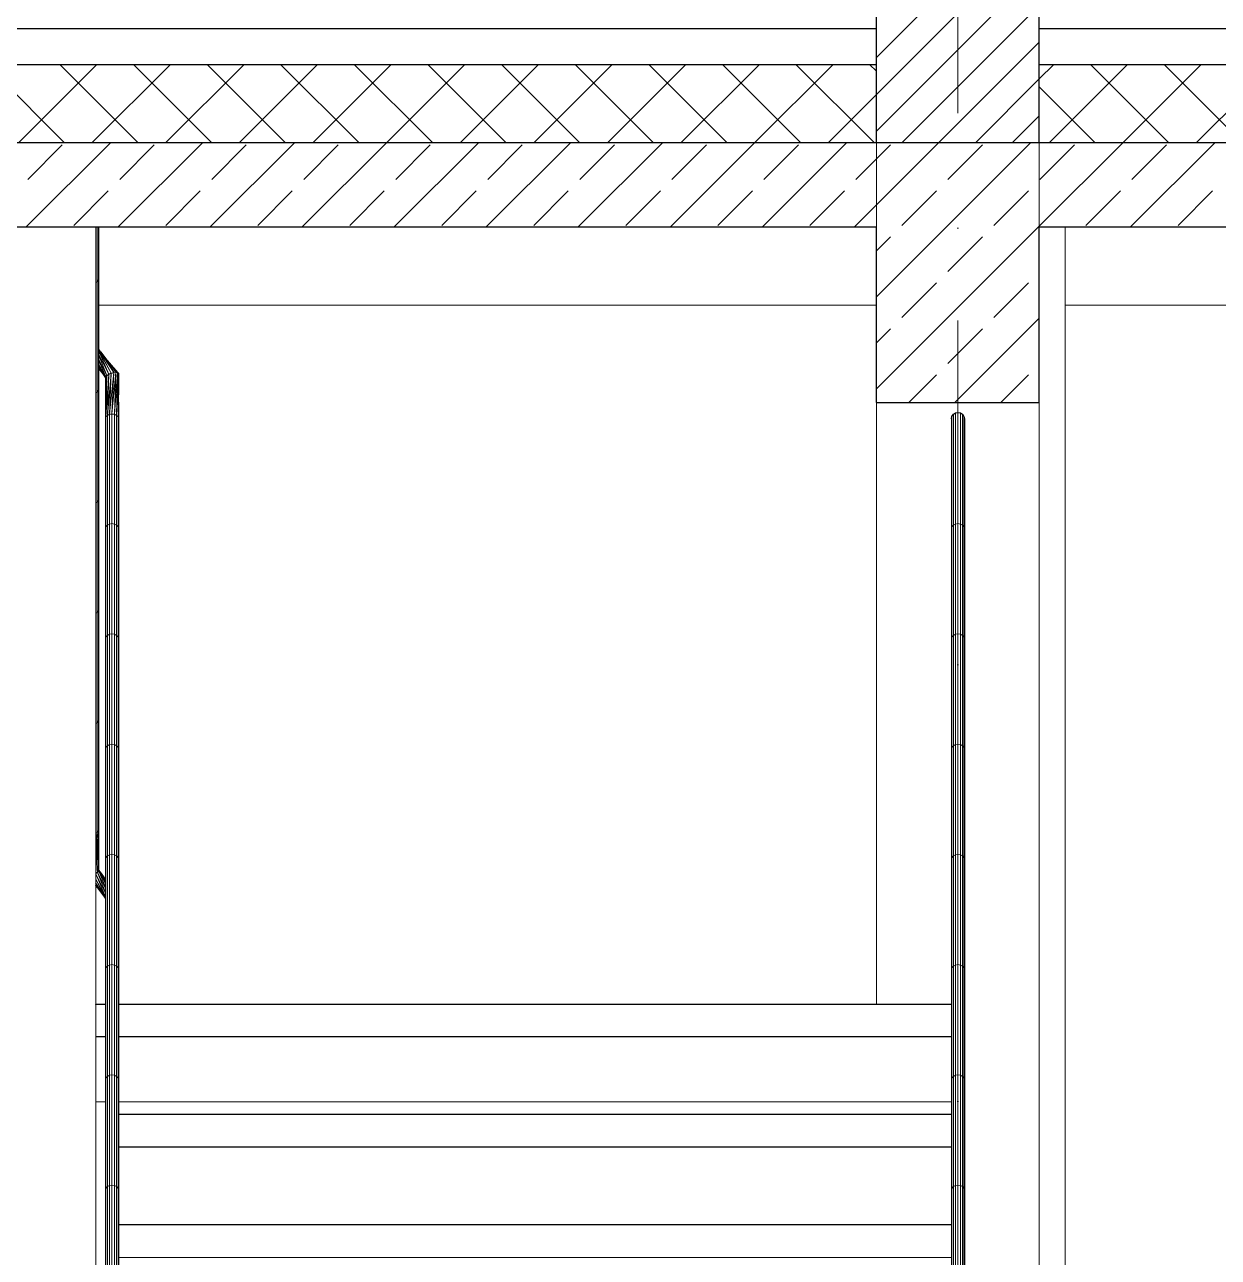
# Model space of a CAD drawing. Header units: millimetres. Extents: x 4647 to 73915, y -13612 to -8141.
# Drawn here: x 22763.2 to 22946.7, y -10960 to -10770.5 of the extents above; entities that cross this region are included whole.
import ezdxf
from ezdxf.enums import TextEntityAlignment as Align

# ---------------------------------------------------------------- set-up
doc = ezdxf.new("R2010")
doc.units = ezdxf.units.MM
doc.linetypes.add('Kropki i Kreski', pattern=[67.027776, 35.277777, -17.638888, 0, -14.111111])
doc.layers.add('a_wymiary', color=250, linetype='Continuous', lineweight=9)
doc.layers.add('Konstrukcja - Siatka mod_Nr_Pióra__1', color=7, linetype='Continuous', lineweight=5)
for name, color, linetype in [('Columns', 7, 'Continuous'), ('Konstrukcja - Siatka mod', 7, 'Continuous'), ('Konstrukcja - wieńce', 7, 'Continuous'), ('Konstrukcja - Ściany', 7, 'Continuous'), ('Konstrukcja - Ściany zew', 7, 'Continuous'), ('Structural - Bearing', 7, 'Continuous'), ('Structural - Combined', 7, 'Continuous'), ('WIDOK', 7, 'Continuous')]:
    doc.layers.add(name, color=color, linetype=linetype)
doc.layers.add('Konstrukcja - Siatka mod_Nr_Pióra__4', color=7, linetype='Continuous', lineweight=5, true_color=0x029e21)
doc.styles.add('GENERATED_STYLE_1', font='arialbd.ttf')

# ---------------------------------------------------------------- blocks, each defined once
blk = doc.blocks.new('Standardowy znacznik siatki_5')
at = {"layer": 'Konstrukcja - Siatka mod_Nr_Pióra__4', "linetype": 'Kropki i Kreski'}
blk.add_line((1, 0), (1660.6, 0), dxfattribs=at)
at = {"layer": 'Konstrukcja - Siatka mod_Nr_Pióra__1', "style": 'GENERATED_STYLE_1'}
blk.add_attdef('AC_MarkerText_1', text='', height=18, rotation=90, dxfattribs=at).set_placement((-6.71, -6.83), align=Align.BOTTOM_LEFT)

msp = doc.modelspace()

# ---------------------------------------------------------------- linework, layer by layer
at = {"layer": 'a_wymiary'}
for p, q in [((22919.14, -10788.57), (22894.14, -10788.57)), ((22894.14, -10788.57), (22894.14, -10828.57)), ((22919.14, -10828.57), (22919.14, -10788.57)), ((22774.14, -10801.57), (22642.14, -10801.57)), ((22774.14, -10801.57), (22774.14, -10810.11)), ((22774.35, -10801.57), (22774.14, -10801.57)), ((22774.14, -11073.57), (22774.14, -10801.57)), ((22774.35, -10810), (22774.35, -10801.57)), ((22774.57, -10801.57), (22774.35, -10801.57)), ((22774.35, -10801.57), (22774.35, -10810)), ((22774.57, -10809.72), (22774.57, -10801.57)), ((22774.64, -10801.57), (22774.57, -10801.57)), ((22774.57, -10801.57), (22774.57, -10809.72)), ((22774.64, -10809.4), (22774.64, -10801.57)), ((22774.64, -10801.57), (22774.64, -10809.4)), ((22894.14, -10801.57), (22774.64, -10801.57)), ((22894.14, -10813.57), (22894.14, -10801.57)), ((22923.14, -10801.57), (22919.14, -10801.57)), ((22919.14, -10801.57), (22919.14, -11073.57)), ((22999.14, -10801.57), (22923.14, -10801.57)), ((22923.14, -10801.57), (22923.14, -10813.57)), ((22923.14, -11073.57), (22923.14, -10801.57)), ((22774.14, -10810.11), (22774.35, -10810)), ((22774.35, -10810), (22774.14, -10810.11)), ((22774.14, -10810.11), (22774.14, -10827.06)), ((22774.35, -10810), (22774.57, -10809.72)), ((22774.57, -10809.72), (22774.35, -10810)), ((22774.35, -10826.94), (22774.35, -10810)), ((22774.35, -10810), (22774.35, -10826.94)), ((22774.57, -10809.72), (22774.64, -10809.4)), ((22774.64, -10809.4), (22774.57, -10809.72)), ((22774.57, -10826.67), (22774.57, -10809.72)), ((22774.57, -10809.72), (22774.57, -10826.67)), ((22774.64, -10826.35), (22774.64, -10809.4)), ((22774.64, -10809.4), (22774.64, -10813.57)), ((22774.64, -10813.57), (22894.14, -10813.57)), ((22894.14, -10813.57), (22774.64, -10813.57)), ((22774.64, -10813.57), (22774.64, -10820.44)), ((22894.14, -10921.07), (22894.14, -10813.57)), ((22923.14, -10813.57), (22999.14, -10813.57)), ((22999.14, -10813.57), (22923.14, -10813.57)), ((22923.14, -10813.57), (22923.14, -11073.57)), ((22776.91, -10823.95), (22774.64, -10820.44)), ((22774.64, -10820.44), (22774.64, -10820.44)), ((22774.64, -10820.44), (22776.52, -10824.06)), ((22774.64, -10820.44), (22774.64, -10820.65)), ((22776.52, -10824.06), (22774.64, -10820.44)), ((22774.64, -10820.44), (22774.86, -10820.77)), ((22776.52, -10824.06), (22774.64, -10820.65)), ((22774.64, -10820.65), (22774.64, -10820.67)), ((22774.64, -10820.65), (22776.52, -10824.06)), ((22774.64, -10820.67), (22776.15, -10824.22)), ((22774.64, -10820.67), (22774.64, -10821.2)), ((22776.15, -10824.22), (22774.64, -10820.67)), ((22776.15, -10824.22), (22774.64, -10821.2)), ((22774.64, -10821.2), (22774.64, -10821.31)), ((22774.64, -10821.2), (22776.15, -10824.22)), ((22774.64, -10821.31), (22775.85, -10824.41)), ((22774.64, -10821.31), (22774.64, -10821.98)), ((22775.85, -10824.41), (22774.64, -10821.31)), ((22774.86, -10820.77), (22776.91, -10823.95)), ((22777.26, -10823.91), (22774.86, -10820.77)), ((22774.86, -10820.77), (22775.88, -10822.11)), ((22775.85, -10824.41), (22774.64, -10821.98)), ((22774.64, -10821.98), (22774.64, -10822.16)), ((22774.64, -10821.98), (22775.85, -10824.41)), ((22774.64, -10822.16), (22775.68, -10824.61)), ((22774.64, -10822.16), (22774.64, -10822.72)), ((22775.68, -10824.61), (22774.64, -10822.16)), ((22775.68, -10824.61), (22774.64, -10822.72)), ((22774.64, -10822.72), (22774.64, -10822.82)), ((22774.64, -10822.72), (22775.68, -10824.61)), ((22774.64, -10822.82), (22775.65, -10824.77)), ((22774.64, -10822.82), (22774.64, -10823.2)), ((22775.65, -10824.77), (22774.64, -10822.82)), ((22774.64, -10823.2), (22774.64, -10823.39)), ((22775.43, -10824.42), (22774.64, -10823.2)), ((22774.64, -10823.2), (22775.65, -10824.77)), ((22774.64, -10823.39), (22775.43, -10824.42)), ((22775.43, -10824.42), (22774.64, -10823.39)), ((22774.64, -10823.39), (22774.64, -10894.12)), ((22777.51, -10823.95), (22775.88, -10822.11)), ((22775.88, -10822.11), (22777.26, -10823.91)), ((22775.88, -10822.11), (22777.39, -10823.8)), ((22775.65, -10824.77), (22775.43, -10824.42)), ((22775.85, -10824.41), (22775.64, -10831.07)), ((22775.64, -10831.07), (22775.85, -10824.41)), ((22775.68, -10824.61), (22775.64, -10831.07)), ((22775.68, -10824.61), (22775.65, -10824.77)), ((22775.65, -10824.77), (22775.68, -10824.61)), ((22775.65, -10824.77), (22775.67, -10826.4)), ((22775.67, -10826.4), (22775.65, -10824.77)), ((22775.67, -10826.4), (22775.68, -10824.61)), ((22775.85, -10824.41), (22775.68, -10824.61)), ((22775.68, -10824.61), (22775.85, -10824.41)), ((22776.15, -10824.22), (22775.72, -10830.78)), ((22775.72, -10830.78), (22776.15, -10824.22)), ((22775.72, -10830.78), (22775.85, -10824.41)), ((22775.85, -10824.41), (22775.72, -10830.78)), ((22776.15, -10824.22), (22775.85, -10824.41)), ((22775.85, -10824.41), (22776.15, -10824.22)), ((22776.52, -10824.06), (22775.94, -10830.53)), ((22775.94, -10830.53), (22776.52, -10824.06)), ((22775.94, -10830.53), (22776.15, -10824.22)), ((22776.15, -10824.22), (22775.94, -10830.53)), ((22776.52, -10824.06), (22776.15, -10824.22)), ((22776.15, -10824.22), (22776.52, -10824.06)), ((22776.91, -10823.95), (22776.26, -10830.37)), ((22776.26, -10830.37), (22776.91, -10823.95)), ((22776.26, -10830.37), (22776.52, -10824.06)), ((22776.52, -10824.06), (22776.26, -10830.37)), ((22776.91, -10823.95), (22776.52, -10824.06)), ((22776.52, -10824.06), (22776.91, -10823.95)), ((22777.26, -10823.91), (22776.64, -10830.31)), ((22776.64, -10830.31), (22777.26, -10823.91)), ((22776.64, -10830.31), (22776.91, -10823.95)), ((22776.91, -10823.95), (22776.64, -10830.31)), ((22777.26, -10823.91), (22776.91, -10823.95)), ((22776.91, -10823.95), (22777.26, -10823.91)), ((22777.03, -10830.37), (22777.26, -10823.91)), ((22777.26, -10823.91), (22777.03, -10830.37)), ((22777.51, -10823.95), (22777.03, -10830.37)), ((22777.03, -10830.37), (22777.51, -10823.95)), ((22777.51, -10823.95), (22777.26, -10823.91)), ((22777.26, -10823.91), (22777.51, -10823.95)), ((22777.35, -10830.53), (22777.51, -10823.95)), ((22777.51, -10823.95), (22777.35, -10830.53)), ((22777.64, -10824.06), (22777.35, -10830.53)), ((22777.35, -10830.53), (22777.64, -10824.06)), ((22777.39, -10823.8), (22777.51, -10823.95)), ((22777.64, -10824.06), (22777.39, -10823.8)), ((22777.39, -10823.8), (22777.64, -10824.06)), ((22777.64, -10824.06), (22777.51, -10823.95)), ((22777.51, -10823.95), (22777.64, -10824.06)), ((22777.57, -10830.78), (22777.64, -10824.06)), ((22777.64, -10824.06), (22777.62, -10825.85)), ((22774.14, -10827.06), (22774.35, -10826.94)), ((22774.35, -10826.94), (22774.14, -10827.06)), ((22774.14, -10827.06), (22774.14, -10844)), ((22774.35, -10826.94), (22774.57, -10826.67)), ((22774.57, -10826.67), (22774.35, -10826.94)), ((22774.35, -10843.88), (22774.35, -10826.94)), ((22774.35, -10826.94), (22774.35, -10843.88)), ((22774.57, -10826.67), (22774.64, -10826.35)), ((22774.64, -10826.35), (22774.57, -10826.67)), ((22774.57, -10843.61), (22774.57, -10826.67)), ((22774.57, -10826.67), (22774.57, -10843.61)), ((22774.64, -10843.29), (22774.64, -10826.35)), ((22775.64, -10831.07), (22775.67, -10826.4)), ((22777.62, -10825.85), (22777.57, -10830.78)), ((22777.64, -10831.07), (22777.62, -10825.85)), ((22777.62, -10825.85), (22777.64, -10831.07)), ((22894.14, -10828.57), (22919.14, -10828.57)), ((22919.14, -10828.57), (22894.14, -10828.57)), ((22894.14, -10828.57), (22894.14, -10921.07)), ((22919.14, -11073.57), (22919.14, -10828.57)), ((22775.72, -10830.78), (22775.64, -10831.07)), ((22775.64, -10831.07), (22775.72, -10830.78)), ((22775.64, -10831.07), (22775.64, -10848.01)), ((22775.64, -10901.8), (22775.64, -10831.07)), ((22775.94, -10830.53), (22775.72, -10830.78)), ((22775.72, -10830.78), (22775.94, -10830.53)), ((22775.72, -10830.78), (22775.72, -10847.69)), ((22775.72, -10847.69), (22775.72, -10830.78)), ((22776.26, -10830.37), (22775.94, -10830.53)), ((22775.94, -10830.53), (22776.26, -10830.37)), ((22775.94, -10830.53), (22775.94, -10847.42)), ((22775.94, -10847.42), (22775.94, -10830.53)), ((22776.64, -10830.31), (22776.26, -10830.37)), ((22776.26, -10830.37), (22776.64, -10830.31)), ((22776.26, -10830.37), (22776.26, -10847.24)), ((22776.26, -10847.24), (22776.26, -10830.37)), ((22776.64, -10830.31), (22776.64, -10847.17)), ((22777.03, -10830.37), (22776.64, -10830.31)), ((22776.64, -10847.17), (22776.64, -10830.31)), ((22776.64, -10830.31), (22777.03, -10830.37)), ((22777.03, -10830.37), (22777.03, -10847.24)), ((22777.35, -10830.53), (22777.03, -10830.37)), ((22777.03, -10847.24), (22777.03, -10830.37)), ((22777.03, -10830.37), (22777.35, -10830.53)), ((22777.35, -10830.53), (22777.35, -10847.42)), ((22777.57, -10830.78), (22777.35, -10830.53)), ((22777.35, -10847.42), (22777.35, -10830.53)), ((22777.35, -10830.53), (22777.57, -10830.78)), ((22777.57, -10830.78), (22777.57, -10847.69)), ((22777.64, -10831.07), (22777.57, -10830.78)), ((22777.57, -10847.69), (22777.57, -10830.78)), ((22777.57, -10830.78), (22777.64, -10831.07)), ((22777.64, -10848.01), (22777.64, -10831.07)), ((22777.64, -10831.07), (22777.64, -10921.07)), ((22905.72, -10830.69), (22905.64, -10831.07)), ((22905.64, -10831.07), (22905.72, -10830.69)), ((22905.64, -10831.07), (22905.64, -10848.01)), ((22905.64, -10921.07), (22905.64, -10831.07)), ((22905.94, -10830.36), (22905.72, -10830.69)), ((22905.72, -10830.69), (22905.94, -10830.36)), ((22905.72, -10830.69), (22905.72, -10847.69)), ((22905.72, -10847.69), (22905.72, -10830.69)), ((22906.26, -10830.14), (22905.94, -10830.36)), ((22905.94, -10830.36), (22906.26, -10830.14)), ((22905.94, -10830.36), (22905.94, -10847.42)), ((22905.94, -10847.42), (22905.94, -10830.36)), ((22906.64, -10830.07), (22906.26, -10830.14)), ((22906.26, -10830.14), (22906.64, -10830.07)), ((22906.26, -10830.14), (22906.26, -10847.24)), ((22906.26, -10847.24), (22906.26, -10830.14)), ((22906.64, -10830.07), (22906.64, -10847.17)), ((22907.03, -10830.14), (22906.64, -10830.07)), ((22906.64, -10847.17), (22906.64, -10830.07)), ((22906.64, -10830.07), (22907.03, -10830.14)), ((22907.03, -10830.14), (22907.03, -10847.24)), ((22907.35, -10830.36), (22907.03, -10830.14)), ((22907.03, -10847.24), (22907.03, -10830.14)), ((22907.03, -10830.14), (22907.35, -10830.36)), ((22907.35, -10830.36), (22907.35, -10847.42)), ((22907.57, -10830.69), (22907.35, -10830.36)), ((22907.35, -10847.42), (22907.35, -10830.36)), ((22907.35, -10830.36), (22907.57, -10830.69)), ((22907.57, -10830.69), (22907.57, -10847.69)), ((22907.64, -10831.07), (22907.57, -10830.69)), ((22907.57, -10847.69), (22907.57, -10830.69)), ((22907.57, -10830.69), (22907.64, -10831.07)), ((22907.64, -10848.01), (22907.64, -10831.07)), ((22907.64, -10831.07), (22907.64, -11046.62)), ((22774.14, -10844), (22774.35, -10843.88)), ((22774.35, -10843.88), (22774.14, -10844)), ((22774.14, -10844), (22774.14, -10860.94)), ((22774.35, -10843.88), (22774.57, -10843.61)), ((22774.57, -10843.61), (22774.35, -10843.88)), ((22774.35, -10860.83), (22774.35, -10843.88)), ((22774.35, -10843.88), (22774.35, -10860.83)), ((22774.57, -10843.61), (22774.64, -10843.29)), ((22774.64, -10843.29), (22774.57, -10843.61)), ((22774.57, -10860.56), (22774.57, -10843.61)), ((22774.57, -10843.61), (22774.57, -10860.56)), ((22774.64, -10860.24), (22774.64, -10843.29)), ((22775.72, -10847.69), (22775.64, -10848.01)), ((22775.64, -10848.01), (22775.72, -10847.69)), ((22775.64, -10848.01), (22775.64, -10864.96)), ((22775.94, -10847.42), (22775.72, -10847.69)), ((22775.72, -10847.69), (22775.94, -10847.42)), ((22775.72, -10847.69), (22775.72, -10864.64)), ((22775.72, -10864.64), (22775.72, -10847.69)), ((22776.26, -10847.24), (22775.94, -10847.42)), ((22775.94, -10847.42), (22776.26, -10847.24)), ((22775.94, -10847.42), (22775.94, -10864.36)), ((22775.94, -10864.36), (22775.94, -10847.42)), ((22776.64, -10847.17), (22776.26, -10847.24)), ((22776.26, -10847.24), (22776.64, -10847.17)), ((22776.26, -10847.24), (22776.26, -10864.18)), ((22776.26, -10864.18), (22776.26, -10847.24)), ((22776.64, -10847.17), (22776.64, -10864.12)), ((22777.03, -10847.24), (22776.64, -10847.17)), ((22776.64, -10864.12), (22776.64, -10847.17)), ((22776.64, -10847.17), (22777.03, -10847.24)), ((22777.03, -10847.24), (22777.03, -10864.18)), ((22777.35, -10847.42), (22777.03, -10847.24)), ((22777.03, -10864.18), (22777.03, -10847.24)), ((22777.03, -10847.24), (22777.35, -10847.42)), ((22777.35, -10847.42), (22777.35, -10864.36)), ((22777.57, -10847.69), (22777.35, -10847.42)), ((22777.35, -10864.36), (22777.35, -10847.42)), ((22777.35, -10847.42), (22777.57, -10847.69)), ((22777.57, -10847.69), (22777.57, -10864.64)), ((22777.64, -10848.01), (22777.57, -10847.69)), ((22777.57, -10864.64), (22777.57, -10847.69)), ((22777.57, -10847.69), (22777.64, -10848.01)), ((22777.64, -10864.96), (22777.64, -10848.01)), ((22905.72, -10847.69), (22905.64, -10848.01)), ((22905.64, -10848.01), (22905.72, -10847.69)), ((22905.64, -10848.01), (22905.64, -10864.96)), ((22905.94, -10847.42), (22905.72, -10847.69)), ((22905.72, -10847.69), (22905.94, -10847.42)), ((22905.72, -10847.69), (22905.72, -10864.64)), ((22905.72, -10864.64), (22905.72, -10847.69)), ((22906.26, -10847.24), (22905.94, -10847.42)), ((22905.94, -10847.42), (22906.26, -10847.24)), ((22905.94, -10847.42), (22905.94, -10864.36)), ((22905.94, -10864.36), (22905.94, -10847.42)), ((22906.64, -10847.17), (22906.26, -10847.24)), ((22906.26, -10847.24), (22906.64, -10847.17)), ((22906.26, -10847.24), (22906.26, -10864.18)), ((22906.26, -10864.18), (22906.26, -10847.24)), ((22906.64, -10847.17), (22906.64, -10864.12)), ((22907.03, -10847.24), (22906.64, -10847.17)), ((22906.64, -10864.12), (22906.64, -10847.17)), ((22906.64, -10847.17), (22907.03, -10847.24)), ((22907.03, -10847.24), (22907.03, -10864.18)), ((22907.35, -10847.42), (22907.03, -10847.24)), ((22907.03, -10864.18), (22907.03, -10847.24)), ((22907.03, -10847.24), (22907.35, -10847.42)), ((22907.35, -10847.42), (22907.35, -10864.36)), ((22907.57, -10847.69), (22907.35, -10847.42)), ((22907.35, -10864.36), (22907.35, -10847.42)), ((22907.35, -10847.42), (22907.57, -10847.69)), ((22907.57, -10847.69), (22907.57, -10864.64)), ((22907.64, -10848.01), (22907.57, -10847.69)), ((22907.57, -10864.64), (22907.57, -10847.69)), ((22907.57, -10847.69), (22907.64, -10848.01)), ((22907.64, -10864.96), (22907.64, -10848.01)), ((22774.14, -10860.94), (22774.35, -10860.83)), ((22774.35, -10860.83), (22774.14, -10860.94)), ((22774.14, -10860.94), (22774.14, -10877.89)), ((22774.35, -10860.83), (22774.57, -10860.56)), ((22774.57, -10860.56), (22774.35, -10860.83)), ((22774.35, -10877.77), (22774.35, -10860.83)), ((22774.35, -10860.83), (22774.35, -10877.77)), ((22774.57, -10860.56), (22774.64, -10860.24)), ((22774.64, -10860.24), (22774.57, -10860.56)), ((22774.57, -10877.5), (22774.57, -10860.56)), ((22774.57, -10860.56), (22774.57, -10877.5)), ((22774.64, -10877.18), (22774.64, -10860.24)), ((22775.72, -10864.64), (22775.64, -10864.96)), ((22775.64, -10864.96), (22775.72, -10864.64)), ((22775.64, -10864.96), (22775.64, -10881.9)), ((22775.94, -10864.36), (22775.72, -10864.64)), ((22775.72, -10864.64), (22775.94, -10864.36)), ((22775.72, -10864.64), (22775.72, -10881.58)), ((22775.72, -10881.58), (22775.72, -10864.64)), ((22776.26, -10864.18), (22775.94, -10864.36)), ((22775.94, -10864.36), (22776.26, -10864.18)), ((22775.94, -10864.36), (22775.94, -10881.31)), ((22775.94, -10881.31), (22775.94, -10864.36)), ((22776.64, -10864.12), (22776.26, -10864.18)), ((22776.26, -10864.18), (22776.64, -10864.12)), ((22776.26, -10864.18), (22776.26, -10881.13)), ((22776.26, -10881.13), (22776.26, -10864.18)), ((22776.64, -10864.12), (22776.64, -10881.06)), ((22777.03, -10864.18), (22776.64, -10864.12)), ((22776.64, -10881.06), (22776.64, -10864.12)), ((22776.64, -10864.12), (22777.03, -10864.18)), ((22777.03, -10864.18), (22777.03, -10881.13)), ((22777.35, -10864.36), (22777.03, -10864.18)), ((22777.03, -10881.13), (22777.03, -10864.18)), ((22777.03, -10864.18), (22777.35, -10864.36)), ((22777.35, -10864.36), (22777.35, -10881.31)), ((22777.57, -10864.64), (22777.35, -10864.36)), ((22777.35, -10881.31), (22777.35, -10864.36)), ((22777.35, -10864.36), (22777.57, -10864.64)), ((22777.57, -10864.64), (22777.57, -10881.58)), ((22777.64, -10864.96), (22777.57, -10864.64)), ((22777.57, -10881.58), (22777.57, -10864.64)), ((22777.57, -10864.64), (22777.64, -10864.96)), ((22777.64, -10881.9), (22777.64, -10864.96)), ((22905.72, -10864.64), (22905.64, -10864.96)), ((22905.64, -10864.96), (22905.72, -10864.64)), ((22905.64, -10864.96), (22905.64, -10881.9)), ((22905.94, -10864.36), (22905.72, -10864.64)), ((22905.72, -10864.64), (22905.94, -10864.36)), ((22905.72, -10864.64), (22905.72, -10881.58)), ((22905.72, -10881.58), (22905.72, -10864.64)), ((22906.26, -10864.18), (22905.94, -10864.36)), ((22905.94, -10864.36), (22906.26, -10864.18)), ((22905.94, -10864.36), (22905.94, -10881.31)), ((22905.94, -10881.31), (22905.94, -10864.36)), ((22906.64, -10864.12), (22906.26, -10864.18)), ((22906.26, -10864.18), (22906.64, -10864.12)), ((22906.26, -10864.18), (22906.26, -10881.13)), ((22906.26, -10881.13), (22906.26, -10864.18)), ((22906.64, -10864.12), (22906.64, -10881.06)), ((22907.03, -10864.18), (22906.64, -10864.12)), ((22906.64, -10881.06), (22906.64, -10864.12)), ((22906.64, -10864.12), (22907.03, -10864.18)), ((22907.03, -10864.18), (22907.03, -10881.13)), ((22907.35, -10864.36), (22907.03, -10864.18)), ((22907.03, -10881.13), (22907.03, -10864.18)), ((22907.03, -10864.18), (22907.35, -10864.36)), ((22907.35, -10864.36), (22907.35, -10881.31)), ((22907.57, -10864.64), (22907.35, -10864.36)), ((22907.35, -10881.31), (22907.35, -10864.36)), ((22907.35, -10864.36), (22907.57, -10864.64)), ((22907.57, -10864.64), (22907.57, -10881.58)), ((22907.64, -10864.96), (22907.57, -10864.64)), ((22907.57, -10881.58), (22907.57, -10864.64)), ((22907.57, -10864.64), (22907.64, -10864.96)), ((22907.64, -10881.9), (22907.64, -10864.96)), ((22774.14, -10877.89), (22774.35, -10877.77)), ((22774.35, -10877.77), (22774.14, -10877.89)), ((22774.14, -10877.89), (22774.14, -10894.76)), ((22774.35, -10877.77), (22774.57, -10877.5)), ((22774.57, -10877.5), (22774.35, -10877.77)), ((22774.35, -10894.66), (22774.35, -10877.77)), ((22774.35, -10877.77), (22774.35, -10894.66)), ((22774.57, -10877.5), (22774.64, -10877.18)), ((22774.64, -10877.18), (22774.57, -10877.5)), ((22774.57, -10894.41), (22774.57, -10877.5)), ((22774.57, -10877.5), (22774.57, -10894.41)), ((22774.64, -10894.12), (22774.64, -10877.18)), ((22775.72, -10881.58), (22775.64, -10881.9)), ((22775.64, -10881.9), (22775.72, -10881.58)), ((22775.64, -10881.9), (22775.64, -10898.85)), ((22775.94, -10881.31), (22775.72, -10881.58)), ((22775.72, -10881.58), (22775.94, -10881.31)), ((22775.72, -10881.58), (22775.72, -10898.53)), ((22775.72, -10898.53), (22775.72, -10881.58)), ((22776.26, -10881.13), (22775.94, -10881.31)), ((22775.94, -10881.31), (22776.26, -10881.13)), ((22775.94, -10881.31), (22775.94, -10898.25)), ((22775.94, -10898.25), (22775.94, -10881.31)), ((22776.64, -10881.06), (22776.26, -10881.13)), ((22776.26, -10881.13), (22776.64, -10881.06)), ((22776.26, -10881.13), (22776.26, -10898.07)), ((22776.26, -10898.07), (22776.26, -10881.13)), ((22776.64, -10881.06), (22776.64, -10898.01)), ((22777.03, -10881.13), (22776.64, -10881.06)), ((22776.64, -10898.01), (22776.64, -10881.06)), ((22776.64, -10881.06), (22777.03, -10881.13)), ((22777.03, -10881.13), (22777.03, -10898.07)), ((22777.35, -10881.31), (22777.03, -10881.13)), ((22777.03, -10898.07), (22777.03, -10881.13)), ((22777.03, -10881.13), (22777.35, -10881.31)), ((22777.35, -10881.31), (22777.35, -10898.25)), ((22777.57, -10881.58), (22777.35, -10881.31)), ((22777.35, -10898.25), (22777.35, -10881.31)), ((22777.35, -10881.31), (22777.57, -10881.58)), ((22777.57, -10881.58), (22777.57, -10898.53)), ((22777.64, -10881.9), (22777.57, -10881.58)), ((22777.57, -10898.53), (22777.57, -10881.58)), ((22777.57, -10881.58), (22777.64, -10881.9)), ((22777.64, -10898.85), (22777.64, -10881.9)), ((22905.72, -10881.58), (22905.64, -10881.9)), ((22905.64, -10881.9), (22905.72, -10881.58)), ((22905.64, -10881.9), (22905.64, -10898.85)), ((22905.94, -10881.31), (22905.72, -10881.58)), ((22905.72, -10881.58), (22905.94, -10881.31)), ((22905.72, -10881.58), (22905.72, -10898.53)), ((22905.72, -10898.53), (22905.72, -10881.58)), ((22906.26, -10881.13), (22905.94, -10881.31)), ((22905.94, -10881.31), (22906.26, -10881.13)), ((22905.94, -10881.31), (22905.94, -10898.25)), ((22905.94, -10898.25), (22905.94, -10881.31)), ((22906.64, -10881.06), (22906.26, -10881.13)), ((22906.26, -10881.13), (22906.64, -10881.06)), ((22906.26, -10881.13), (22906.26, -10898.07)), ((22906.26, -10898.07), (22906.26, -10881.13)), ((22906.64, -10881.06), (22906.64, -10898.01)), ((22907.03, -10881.13), (22906.64, -10881.06)), ((22906.64, -10898.01), (22906.64, -10881.06)), ((22906.64, -10881.06), (22907.03, -10881.13)), ((22907.03, -10881.13), (22907.03, -10898.07)), ((22907.35, -10881.31), (22907.03, -10881.13)), ((22907.03, -10898.07), (22907.03, -10881.13)), ((22907.03, -10881.13), (22907.35, -10881.31)), ((22907.35, -10881.31), (22907.35, -10898.25)), ((22907.57, -10881.58), (22907.35, -10881.31)), ((22907.35, -10898.25), (22907.35, -10881.31)), ((22907.35, -10881.31), (22907.57, -10881.58)), ((22907.57, -10881.58), (22907.57, -10898.53)), ((22907.64, -10881.9), (22907.57, -10881.58)), ((22907.57, -10898.53), (22907.57, -10881.58)), ((22907.57, -10881.58), (22907.64, -10881.9)), ((22907.64, -10898.85), (22907.64, -10881.9)), ((22774.14, -10900.94), (22774.57, -10894.41)), ((22774.57, -10894.41), (22774.14, -10900.94)), ((22774.14, -10894.76), (22774.35, -10894.66)), ((22774.14, -10896.98), (22774.35, -10894.66)), ((22774.35, -10894.66), (22774.14, -10894.76)), ((22774.35, -10894.66), (22774.14, -10900.92)), ((22774.14, -10900.92), (22774.35, -10894.66)), ((22774.35, -10894.66), (22774.14, -10896.98)), ((22774.14, -10894.76), (22774.14, -10896.98)), ((22774.35, -10894.66), (22774.57, -10894.41)), ((22774.57, -10894.41), (22774.35, -10894.66)), ((22774.44, -10900.78), (22774.64, -10894.12)), ((22774.64, -10894.12), (22774.44, -10900.78)), ((22774.57, -10894.41), (22774.44, -10900.78)), ((22774.44, -10900.78), (22774.57, -10894.41)), ((22774.57, -10894.41), (22774.64, -10894.12)), ((22774.64, -10894.12), (22774.57, -10894.41)), ((22774.61, -10900.59), (22774.64, -10894.12)), ((22774.64, -10894.12), (22774.62, -10898.8)), ((22774.14, -10896.98), (22774.14, -10900.92)), ((22774.62, -10898.8), (22774.61, -10900.59)), ((22774.64, -10900.42), (22774.62, -10898.8)), ((22774.62, -10898.8), (22774.64, -10900.42)), ((22775.72, -10898.53), (22775.64, -10898.85)), ((22775.64, -10898.85), (22775.72, -10898.53)), ((22775.64, -10898.85), (22775.64, -10915.79)), ((22775.94, -10898.25), (22775.72, -10898.53)), ((22775.72, -10898.53), (22775.94, -10898.25)), ((22775.72, -10898.53), (22775.72, -10915.47)), ((22775.72, -10915.47), (22775.72, -10898.53)), ((22776.26, -10898.07), (22775.94, -10898.25)), ((22775.94, -10898.25), (22776.26, -10898.07)), ((22775.94, -10898.25), (22775.94, -10915.2)), ((22775.94, -10915.2), (22775.94, -10898.25)), ((22776.64, -10898.01), (22776.26, -10898.07)), ((22776.26, -10898.07), (22776.64, -10898.01)), ((22776.26, -10898.07), (22776.26, -10915.02)), ((22776.26, -10915.02), (22776.26, -10898.07)), ((22776.64, -10898.01), (22776.64, -10914.95)), ((22777.03, -10898.07), (22776.64, -10898.01)), ((22776.64, -10914.95), (22776.64, -10898.01)), ((22776.64, -10898.01), (22777.03, -10898.07)), ((22777.03, -10898.07), (22777.03, -10915.02)), ((22777.35, -10898.25), (22777.03, -10898.07)), ((22777.03, -10915.02), (22777.03, -10898.07)), ((22777.03, -10898.07), (22777.35, -10898.25)), ((22777.35, -10898.25), (22777.35, -10915.2)), ((22777.57, -10898.53), (22777.35, -10898.25)), ((22777.35, -10915.2), (22777.35, -10898.25)), ((22777.35, -10898.25), (22777.57, -10898.53)), ((22777.57, -10898.53), (22777.57, -10915.47)), ((22777.64, -10898.85), (22777.57, -10898.53)), ((22777.57, -10915.47), (22777.57, -10898.53)), ((22777.57, -10898.53), (22777.64, -10898.85)), ((22777.64, -10915.79), (22777.64, -10898.85)), ((22905.72, -10898.53), (22905.64, -10898.85)), ((22905.64, -10898.85), (22905.72, -10898.53)), ((22905.64, -10898.85), (22905.64, -10915.79)), ((22905.94, -10898.25), (22905.72, -10898.53)), ((22905.72, -10898.53), (22905.94, -10898.25)), ((22905.72, -10898.53), (22905.72, -10915.47)), ((22905.72, -10915.47), (22905.72, -10898.53)), ((22906.26, -10898.07), (22905.94, -10898.25)), ((22905.94, -10898.25), (22906.26, -10898.07)), ((22905.94, -10898.25), (22905.94, -10915.2)), ((22905.94, -10915.2), (22905.94, -10898.25)), ((22906.64, -10898.01), (22906.26, -10898.07)), ((22906.26, -10898.07), (22906.64, -10898.01)), ((22906.26, -10898.07), (22906.26, -10915.02)), ((22906.26, -10915.02), (22906.26, -10898.07)), ((22906.64, -10898.01), (22906.64, -10914.95)), ((22907.03, -10898.07), (22906.64, -10898.01)), ((22906.64, -10914.95), (22906.64, -10898.01)), ((22906.64, -10898.01), (22907.03, -10898.07)), ((22907.03, -10898.07), (22907.03, -10915.02)), ((22907.35, -10898.25), (22907.03, -10898.07)), ((22907.03, -10915.02), (22907.03, -10898.07)), ((22907.03, -10898.07), (22907.35, -10898.25)), ((22907.35, -10898.25), (22907.35, -10915.2)), ((22907.57, -10898.53), (22907.35, -10898.25)), ((22907.35, -10915.2), (22907.35, -10898.25)), ((22907.35, -10898.25), (22907.57, -10898.53)), ((22907.57, -10898.53), (22907.57, -10915.47)), ((22907.64, -10898.85), (22907.57, -10898.53)), ((22907.57, -10915.47), (22907.57, -10898.53)), ((22907.57, -10898.53), (22907.64, -10898.85)), ((22907.64, -10915.79), (22907.64, -10898.85)), ((22774.14, -10900.97), (22774.44, -10900.78)), ((22774.44, -10900.78), (22774.14, -10900.97)), ((22774.14, -10900.92), (22774.14, -10900.94)), ((22774.14, -10900.94), (22774.14, -10900.97)), ((22774.14, -10900.97), (22774.14, -10900.98)), ((22774.14, -10900.98), (22774.14, -10901.81)), ((22775.64, -10904.52), (22774.14, -10900.98)), ((22774.14, -10900.98), (22775.64, -10903.99)), ((22774.14, -10900.98), (22775.64, -10904.52)), ((22775.64, -10903.99), (22774.14, -10900.98)), ((22774.44, -10900.78), (22774.61, -10900.59)), ((22774.61, -10900.59), (22774.44, -10900.78)), ((22775.64, -10903.88), (22774.44, -10900.78)), ((22774.44, -10900.78), (22775.64, -10903.21)), ((22774.44, -10900.78), (22775.64, -10903.88)), ((22775.64, -10903.21), (22774.44, -10900.78)), ((22774.61, -10900.59), (22774.64, -10900.42)), ((22774.64, -10900.42), (22774.61, -10900.59)), ((22775.64, -10903.03), (22774.61, -10900.59)), ((22774.61, -10900.59), (22775.64, -10902.47)), ((22774.61, -10900.59), (22775.64, -10903.03)), ((22775.64, -10902.47), (22774.61, -10900.59)), ((22775.64, -10902.37), (22774.64, -10900.42)), ((22774.64, -10900.42), (22775.64, -10902.37)), ((22775.64, -10901.99), (22774.64, -10900.42)), ((22774.64, -10900.42), (22774.86, -10900.77)), ((22774.86, -10900.77), (22775.64, -10901.99)), ((22775.64, -10901.8), (22774.86, -10900.77)), ((22774.86, -10900.77), (22775.64, -10901.8)), ((22774.14, -10901.81), (22775.64, -10904.54)), ((22774.14, -10901.81), (22774.14, -10901.86)), ((22775.64, -10904.54), (22774.14, -10901.81)), ((22774.14, -10901.86), (22774.14, -10902.43)), ((22775.64, -10904.75), (22774.14, -10901.86)), ((22774.14, -10901.86), (22775.64, -10904.75)), ((22774.14, -10902.43), (22774.14, -10902.74)), ((22775.43, -10904.42), (22774.14, -10902.43)), ((22774.14, -10902.43), (22775.64, -10904.76)), ((22774.14, -10902.74), (22774.14, -10902.79)), ((22774.41, -10903.08), (22774.14, -10902.74)), ((22774.14, -10902.74), (22775.43, -10904.42)), ((22774.14, -10902.79), (22774.41, -10903.08)), ((22774.41, -10903.08), (22774.14, -10902.79)), ((22774.14, -10902.79), (22774.14, -10921.07)), ((22775.43, -10904.42), (22774.41, -10903.08)), ((22775.64, -10901.99), (22775.64, -10901.8)), ((22775.64, -10902.37), (22775.64, -10901.99)), ((22775.64, -10902.47), (22775.64, -10902.37)), ((22775.64, -10903.03), (22775.64, -10902.47)), ((22775.64, -10903.21), (22775.64, -10903.03)), ((22775.64, -10904.76), (22775.43, -10904.42)), ((22775.64, -10903.88), (22775.64, -10903.21)), ((22775.64, -10903.99), (22775.64, -10903.88)), ((22775.64, -10904.52), (22775.64, -10903.99)), ((22775.64, -10904.54), (22775.64, -10904.52)), ((22775.64, -10904.75), (22775.64, -10904.54)), ((22775.64, -10904.76), (22775.64, -10904.75)), ((22775.64, -10921.07), (22775.64, -10904.76)), ((22775.72, -10915.47), (22775.64, -10915.79)), ((22775.64, -10915.79), (22775.72, -10915.47)), ((22775.64, -10915.79), (22775.64, -10932.74)), ((22775.94, -10915.2), (22775.72, -10915.47)), ((22775.72, -10915.47), (22775.94, -10915.2)), ((22775.72, -10915.47), (22775.72, -10932.41)), ((22775.72, -10932.41), (22775.72, -10915.47)), ((22776.26, -10915.02), (22775.94, -10915.2)), ((22775.94, -10915.2), (22776.26, -10915.02)), ((22775.94, -10915.2), (22775.94, -10932.14)), ((22775.94, -10932.14), (22775.94, -10915.2)), ((22776.64, -10914.95), (22776.26, -10915.02)), ((22776.26, -10915.02), (22776.64, -10914.95)), ((22776.26, -10915.02), (22776.26, -10931.96)), ((22776.26, -10931.96), (22776.26, -10915.02)), ((22776.64, -10914.95), (22776.64, -10931.9)), ((22777.03, -10915.02), (22776.64, -10914.95)), ((22776.64, -10931.9), (22776.64, -10914.95)), ((22776.64, -10914.95), (22777.03, -10915.02)), ((22777.03, -10915.02), (22777.03, -10931.96)), ((22777.35, -10915.2), (22777.03, -10915.02)), ((22777.03, -10931.96), (22777.03, -10915.02)), ((22777.03, -10915.02), (22777.35, -10915.2)), ((22777.35, -10915.2), (22777.35, -10932.14)), ((22777.57, -10915.47), (22777.35, -10915.2)), ((22777.35, -10932.14), (22777.35, -10915.2)), ((22777.35, -10915.2), (22777.57, -10915.47)), ((22777.57, -10915.47), (22777.57, -10932.41)), ((22777.64, -10915.79), (22777.57, -10915.47)), ((22777.57, -10932.41), (22777.57, -10915.47)), ((22777.57, -10915.47), (22777.64, -10915.79)), ((22777.64, -10932.74), (22777.64, -10915.79)), ((22905.72, -10915.47), (22905.64, -10915.79)), ((22905.64, -10915.79), (22905.72, -10915.47)), ((22905.64, -10915.79), (22905.64, -10932.74)), ((22905.94, -10915.2), (22905.72, -10915.47)), ((22905.72, -10915.47), (22905.94, -10915.2)), ((22905.72, -10915.47), (22905.72, -10932.41)), ((22905.72, -10932.41), (22905.72, -10915.47)), ((22906.26, -10915.02), (22905.94, -10915.2)), ((22905.94, -10915.2), (22906.26, -10915.02)), ((22905.94, -10915.2), (22905.94, -10932.14)), ((22905.94, -10932.14), (22905.94, -10915.2)), ((22906.64, -10914.95), (22906.26, -10915.02)), ((22906.26, -10915.02), (22906.64, -10914.95)), ((22906.26, -10915.02), (22906.26, -10931.96)), ((22906.26, -10931.96), (22906.26, -10915.02)), ((22906.64, -10914.95), (22906.64, -10931.9)), ((22907.03, -10915.02), (22906.64, -10914.95)), ((22906.64, -10931.9), (22906.64, -10914.95)), ((22906.64, -10914.95), (22907.03, -10915.02)), ((22907.03, -10915.02), (22907.03, -10931.96)), ((22907.35, -10915.2), (22907.03, -10915.02)), ((22907.03, -10931.96), (22907.03, -10915.02)), ((22907.03, -10915.02), (22907.35, -10915.2)), ((22907.35, -10915.2), (22907.35, -10932.14)), ((22907.57, -10915.47), (22907.35, -10915.2)), ((22907.35, -10932.14), (22907.35, -10915.2)), ((22907.35, -10915.2), (22907.57, -10915.47)), ((22907.57, -10915.47), (22907.57, -10932.41)), ((22907.64, -10915.79), (22907.57, -10915.47)), ((22907.57, -10932.41), (22907.57, -10915.47)), ((22907.57, -10915.47), (22907.64, -10915.79)), ((22907.64, -10932.74), (22907.64, -10915.79)), ((22775.64, -10921.07), (22774.14, -10921.07)), ((22774.14, -10921.07), (22774.14, -10926.07)), ((22774.14, -10921.07), (22775.64, -10921.07)), ((22775.64, -10926.07), (22775.64, -10921.07)), ((22777.64, -10921.07), (22777.64, -10926.07)), ((22905.64, -10921.07), (22777.64, -10921.07)), ((22777.64, -10921.07), (22894.14, -10921.07)), ((22894.14, -10921.07), (22905.64, -10921.07)), ((22905.64, -10926.07), (22905.64, -10921.07)), ((22775.64, -10926.07), (22774.14, -10926.07)), ((22774.14, -10926.07), (22774.14, -10936.07)), ((22774.14, -10926.07), (22775.64, -10926.07)), ((22775.64, -10928.01), (22775.64, -10926.07)), ((22905.64, -10926.07), (22777.64, -10926.07)), ((22777.64, -10926.07), (22777.64, -10936.07)), ((22777.64, -10926.07), (22905.64, -10926.07)), ((22905.64, -10928.01), (22905.64, -10926.07)), ((22775.64, -10936.07), (22775.64, -10928.01)), ((22905.64, -10936.07), (22905.64, -10928.01)), ((22775.72, -10932.41), (22775.64, -10932.74)), ((22775.64, -10932.74), (22775.72, -10932.41)), ((22775.64, -10932.74), (22775.64, -10949.68)), ((22775.94, -10932.14), (22775.72, -10932.41)), ((22775.72, -10932.41), (22775.94, -10932.14)), ((22775.72, -10932.41), (22775.72, -10949.36)), ((22775.72, -10949.36), (22775.72, -10932.41)), ((22776.26, -10931.96), (22775.94, -10932.14)), ((22775.94, -10932.14), (22776.26, -10931.96)), ((22775.94, -10932.14), (22775.94, -10949.09)), ((22775.94, -10949.09), (22775.94, -10932.14)), ((22776.64, -10931.9), (22776.26, -10931.96)), ((22776.26, -10931.96), (22776.64, -10931.9)), ((22776.26, -10931.96), (22776.26, -10948.9)), ((22776.26, -10948.9), (22776.26, -10931.96)), ((22776.64, -10931.9), (22776.64, -10948.84)), ((22777.03, -10931.96), (22776.64, -10931.9)), ((22776.64, -10948.84), (22776.64, -10931.9)), ((22776.64, -10931.9), (22777.03, -10931.96)), ((22777.03, -10931.96), (22777.03, -10948.9)), ((22777.35, -10932.14), (22777.03, -10931.96)), ((22777.03, -10948.9), (22777.03, -10931.96)), ((22777.03, -10931.96), (22777.35, -10932.14)), ((22777.35, -10932.14), (22777.35, -10949.09)), ((22777.57, -10932.41), (22777.35, -10932.14)), ((22777.35, -10949.09), (22777.35, -10932.14)), ((22777.35, -10932.14), (22777.57, -10932.41)), ((22777.57, -10932.41), (22777.57, -10949.36)), ((22777.64, -10932.74), (22777.57, -10932.41)), ((22777.57, -10949.36), (22777.57, -10932.41)), ((22777.57, -10932.41), (22777.64, -10932.74)), ((22777.64, -10949.68), (22777.64, -10932.74)), ((22905.72, -10932.41), (22905.64, -10932.74)), ((22905.64, -10932.74), (22905.72, -10932.41)), ((22905.64, -10932.74), (22905.64, -10949.68)), ((22905.94, -10932.14), (22905.72, -10932.41)), ((22905.72, -10932.41), (22905.94, -10932.14)), ((22905.72, -10932.41), (22905.72, -10949.36)), ((22905.72, -10949.36), (22905.72, -10932.41)), ((22906.26, -10931.96), (22905.94, -10932.14)), ((22905.94, -10932.14), (22906.26, -10931.96)), ((22905.94, -10932.14), (22905.94, -10949.09)), ((22905.94, -10949.09), (22905.94, -10932.14)), ((22906.64, -10931.9), (22906.26, -10931.96)), ((22906.26, -10931.96), (22906.64, -10931.9)), ((22906.26, -10931.96), (22906.26, -10948.9)), ((22906.26, -10948.9), (22906.26, -10931.96)), ((22906.64, -10931.9), (22906.64, -10948.84)), ((22907.03, -10931.96), (22906.64, -10931.9)), ((22906.64, -10948.84), (22906.64, -10931.9)), ((22906.64, -10931.9), (22907.03, -10931.96)), ((22907.03, -10931.96), (22907.03, -10948.9)), ((22907.35, -10932.14), (22907.03, -10931.96)), ((22907.03, -10948.9), (22907.03, -10931.96)), ((22907.03, -10931.96), (22907.35, -10932.14)), ((22907.35, -10932.14), (22907.35, -10949.09)), ((22907.57, -10932.41), (22907.35, -10932.14)), ((22907.35, -10949.09), (22907.35, -10932.14)), ((22907.35, -10932.14), (22907.57, -10932.41)), ((22907.57, -10932.41), (22907.57, -10949.36)), ((22907.64, -10932.74), (22907.57, -10932.41)), ((22907.57, -10949.36), (22907.57, -10932.41)), ((22907.57, -10932.41), (22907.64, -10932.74)), ((22907.64, -10949.68), (22907.64, -10932.74)), ((22774.14, -10936.07), (22775.64, -10936.07)), ((22775.64, -10936.07), (22774.14, -10936.07)), ((22774.14, -10936.07), (22774.14, -11073.57)), ((22775.64, -11046.62), (22775.64, -10936.07)), ((22777.64, -10936.07), (22905.64, -10936.07)), ((22777.64, -10936.07), (22777.64, -10938.01)), ((22905.64, -10936.07), (22777.64, -10936.07)), ((22905.64, -10938.01), (22905.64, -10936.07)), ((22777.64, -10938.01), (22905.64, -10938.01)), ((22777.64, -10938.01), (22777.64, -10943.01)), ((22905.64, -10938.01), (22777.64, -10938.01)), ((22905.64, -10943.01), (22905.64, -10938.01)), ((22905.64, -10943.01), (22777.64, -10943.01)), ((22777.64, -10943.01), (22777.64, -10954.96)), ((22777.64, -10943.01), (22905.64, -10943.01)), ((22905.64, -10944.96), (22905.64, -10943.01)), ((22905.64, -10949.68), (22905.64, -10944.96)), ((22775.72, -10949.36), (22775.64, -10949.68)), ((22775.64, -10949.68), (22775.72, -10949.36)), ((22775.64, -10949.68), (22775.64, -10966.62)), ((22775.94, -10949.09), (22775.72, -10949.36)), ((22775.72, -10949.36), (22775.94, -10949.09)), ((22775.72, -10949.36), (22775.72, -10966.42)), ((22775.72, -10966.42), (22775.72, -10949.36)), ((22776.26, -10948.9), (22775.94, -10949.09)), ((22775.94, -10949.09), (22776.26, -10948.9)), ((22775.94, -10949.09), (22775.94, -10966.24)), ((22775.94, -10966.24), (22775.94, -10949.09)), ((22776.64, -10948.84), (22776.26, -10948.9)), ((22776.26, -10948.9), (22776.64, -10948.84)), ((22776.26, -10948.9), (22776.26, -10966.12)), ((22776.26, -10966.12), (22776.26, -10948.9)), ((22776.64, -10948.84), (22776.64, -10966.08)), ((22777.03, -10948.9), (22776.64, -10948.84)), ((22776.64, -10966.08), (22776.64, -10948.84)), ((22776.64, -10948.84), (22777.03, -10948.9)), ((22777.03, -10948.9), (22777.03, -10966.12)), ((22777.35, -10949.09), (22777.03, -10948.9)), ((22777.03, -10966.12), (22777.03, -10948.9)), ((22777.03, -10948.9), (22777.35, -10949.09)), ((22777.35, -10949.09), (22777.35, -10966.24)), ((22777.57, -10949.36), (22777.35, -10949.09)), ((22777.35, -10966.24), (22777.35, -10949.09)), ((22777.35, -10949.09), (22777.57, -10949.36)), ((22777.57, -10949.36), (22777.57, -10966.42)), ((22777.64, -10949.68), (22777.57, -10949.36)), ((22777.57, -10966.42), (22777.57, -10949.36)), ((22777.57, -10949.36), (22777.64, -10949.68)), ((22777.64, -10966.62), (22777.64, -10949.68)), ((22905.72, -10949.36), (22905.64, -10949.68)), ((22905.64, -10949.68), (22905.72, -10949.36)), ((22905.64, -10954.96), (22905.64, -10949.68)), ((22905.64, -10949.68), (22905.64, -10966.62)), ((22905.94, -10949.09), (22905.72, -10949.36)), ((22905.72, -10949.36), (22905.94, -10949.09)), ((22905.72, -10949.36), (22905.72, -10966.42)), ((22905.72, -10966.42), (22905.72, -10949.36)), ((22906.26, -10948.9), (22905.94, -10949.09)), ((22905.94, -10949.09), (22906.26, -10948.9)), ((22905.94, -10949.09), (22905.94, -10966.24)), ((22905.94, -10966.24), (22905.94, -10949.09)), ((22906.64, -10948.84), (22906.26, -10948.9)), ((22906.26, -10948.9), (22906.64, -10948.84)), ((22906.26, -10948.9), (22906.26, -10966.12)), ((22906.26, -10966.12), (22906.26, -10948.9)), ((22906.64, -10948.84), (22906.64, -10966.08)), ((22907.03, -10948.9), (22906.64, -10948.84)), ((22906.64, -10966.08), (22906.64, -10948.84)), ((22906.64, -10948.84), (22907.03, -10948.9)), ((22907.03, -10948.9), (22907.03, -10966.12)), ((22907.35, -10949.09), (22907.03, -10948.9)), ((22907.03, -10966.12), (22907.03, -10948.9)), ((22907.03, -10948.9), (22907.35, -10949.09)), ((22907.35, -10949.09), (22907.35, -10966.24)), ((22907.57, -10949.36), (22907.35, -10949.09)), ((22907.35, -10966.24), (22907.35, -10949.09)), ((22907.35, -10949.09), (22907.57, -10949.36)), ((22907.57, -10949.36), (22907.57, -10966.42)), ((22907.64, -10949.68), (22907.57, -10949.36)), ((22907.57, -10966.42), (22907.57, -10949.36)), ((22907.57, -10949.36), (22907.64, -10949.68)), ((22907.64, -10966.62), (22907.64, -10949.68)), ((22777.64, -10954.96), (22905.64, -10954.96)), ((22777.64, -10954.96), (22777.64, -10959.96)), ((22905.64, -10954.96), (22777.64, -10954.96)), ((22905.64, -10959.96), (22905.64, -10954.96)), ((22777.64, -10959.96), (22905.64, -10959.96))]:
    msp.add_line(p, q, dxfattribs=at)
at = {"layer": 'Columns', "color": 251, "lineweight": 15}
msp.add_line((22923.14, -11073.57), (22923.14, -10813.57), dxfattribs=at)
at = {"layer": 'Konstrukcja - wieńce', "color": 132, "lineweight": 20}
for p, q in [((22923.14, -10813.57), (22923.14, -10801.57)), ((22774.64, -10813.57), (22894.14, -10813.57)), ((22923.14, -10813.57), (22999.14, -10813.57))]:
    msp.add_line(p, q, dxfattribs=at)
at = {"layer": 'Konstrukcja - Ściany', "color": 251, "lineweight": 15}
for p, q in [((22894.14, -10828.57), (22894.14, -10921.07)), ((22919.14, -10828.57), (22919.14, -11073.57))]:
    msp.add_line(p, q, dxfattribs=at)
at = {"layer": 'Konstrukcja - Ściany zew'}
for p, q in [((22894.14, -10788.57), (22894.14, -10768.57)), ((22919.14, -10788.57), (22919.14, -10768.57)), ((22894.14, -10788.57), (22919.14, -10788.57))]:
    msp.add_line(p, q, dxfattribs=at)
at = {"layer": 'Konstrukcja - Ściany zew', "color": 251, "linetype": 'Continuous', "lineweight": 15}
for p, q in [((22894.14, -10775.53), (22901.1, -10768.57)), ((22894.14, -10781.19), (22906.76, -10768.57)), ((22894.14, -10786.84), (22912.42, -10768.57)), ((22898.08, -10788.57), (22918.08, -10768.57)), ((22903.73, -10788.57), (22919.14, -10773.16)), ((22909.39, -10788.57), (22919.14, -10778.81)), ((22915.05, -10788.57), (22919.14, -10784.47))]:
    msp.add_line(p, q, dxfattribs=at)
at = {"layer": 'Konstrukcja - Ściany zew', "color": 251, "lineweight": 15}
msp.add_line((22774.14, -10801.57), (22774.14, -11073.57), dxfattribs=at)
msp.add_point((22774.14, -10921.07), dxfattribs=at)
at = {"layer": 'Structural - Bearing'}
for p, q in [((22894.14, -10788.57), (22919.14, -10788.57)), ((22894.14, -10828.57), (22894.14, -10801.57)), ((22919.14, -10828.57), (22919.14, -10801.57)), ((22894.14, -10828.57), (22919.14, -10828.57))]:
    msp.add_line(p, q, dxfattribs=at)
at = {"layer": 'Structural - Bearing', "linetype": 'Continuous'}
for p, q in [((22894.14, -10798.16), (22903.73, -10788.57)), ((22894.14, -10812.3), (22917.87, -10788.57)), ((22894.14, -10791.09), (22896.27, -10788.96)), ((22905.11, -10794.26), (22910.41, -10788.96)), ((22898.04, -10801.33), (22903.34, -10796.03)), ((22912.18, -10801.33), (22917.48, -10796.03)), ((22894.14, -10826.44), (22919.14, -10801.44)), ((22894.14, -10805.23), (22896.27, -10803.1)), ((22905.11, -10808.4), (22910.41, -10803.1)), ((22898.04, -10815.47), (22903.34, -10810.17)), ((22912.18, -10815.47), (22917.48, -10810.17)), ((22906.16, -10828.57), (22919.14, -10815.58)), ((22894.14, -10819.37), (22896.27, -10817.24)), ((22905.11, -10822.55), (22910.41, -10817.24)), ((22899.09, -10828.57), (22903.34, -10824.31)), ((22913.23, -10828.57), (22917.48, -10824.31))]:
    msp.add_line(p, q, dxfattribs=at)
at = {"layer": 'Structural - Bearing'}
for p in [(22894.14, -10788.57), (22919.14, -10788.57)]:
    msp.add_point(p, dxfattribs=at)
at = {"layer": 'Structural - Combined', "color": 161, "lineweight": 25}
for p, q in [((22774.64, -10809.4), (22774.64, -10801.57)), ((22774.64, -10826.35), (22774.64, -10809.4)), ((22774.64, -10820.44), (22776.91, -10823.95)), ((22774.86, -10820.77), (22777.26, -10823.91)), ((22774.64, -10823.2), (22775.65, -10824.77)), ((22774.64, -10823.39), (22775.43, -10824.42)), ((22775.88, -10822.11), (22777.51, -10823.95)), ((22775.68, -10824.61), (22775.64, -10831.07)), ((22775.65, -10824.77), (22775.68, -10824.61)), ((22775.65, -10824.77), (22775.67, -10826.4)), ((22775.68, -10824.61), (22775.85, -10824.41)), ((22775.85, -10824.41), (22776.15, -10824.22)), ((22776.15, -10824.22), (22776.52, -10824.06)), ((22776.52, -10824.06), (22776.91, -10823.95)), ((22776.87, -10823.9), (22776.91, -10823.95)), ((22777.26, -10823.91), (22777.51, -10823.95)), ((22777.39, -10823.8), (22777.64, -10824.06)), ((22777.51, -10823.95), (22777.64, -10824.06)), ((22777.64, -10824.06), (22777.57, -10830.78)), ((22774.64, -10843.29), (22774.64, -10826.35)), ((22777.62, -10825.85), (22777.64, -10831.07)), ((22775.64, -10831.07), (22775.64, -10848.01)), ((22776.26, -10830.37), (22776.64, -10830.31)), ((22776.64, -10830.31), (22777.03, -10830.37)), ((22777.64, -10831.07), (22777.64, -10848.01)), ((22905.64, -10831.07), (22905.72, -10830.69)), ((22905.64, -10831.07), (22905.64, -10848.01)), ((22905.72, -10830.69), (22905.94, -10830.36)), ((22905.94, -10830.36), (22906.26, -10830.14)), ((22906.26, -10830.14), (22906.64, -10830.07)), ((22906.64, -10830.07), (22907.03, -10830.14)), ((22907.03, -10830.14), (22907.35, -10830.36)), ((22907.35, -10830.36), (22907.57, -10830.69)), ((22907.57, -10830.69), (22907.64, -10831.07)), ((22907.64, -10831.07), (22907.64, -10848.01)), ((22774.64, -10860.24), (22774.64, -10843.29)), ((22775.64, -10848.01), (22775.64, -10864.96)), ((22777.64, -10848.01), (22777.64, -10864.96)), ((22905.64, -10848.01), (22905.64, -10864.96)), ((22907.64, -10848.01), (22907.64, -10864.96)), ((22774.64, -10877.18), (22774.64, -10860.24)), ((22775.64, -10864.96), (22775.64, -10881.9)), ((22777.64, -10864.96), (22777.64, -10881.9)), ((22905.64, -10864.96), (22905.64, -10881.9)), ((22907.64, -10864.96), (22907.64, -10881.9)), ((22774.64, -10894.12), (22774.64, -10877.18)), ((22775.64, -10881.9), (22775.64, -10898.85)), ((22777.64, -10881.9), (22777.64, -10898.85)), ((22905.64, -10881.9), (22905.64, -10898.85)), ((22907.64, -10881.9), (22907.64, -10898.85)), ((22774.61, -10900.59), (22774.64, -10894.12)), ((22774.64, -10900.42), (22774.62, -10898.8)), ((22775.64, -10898.85), (22775.64, -10915.79)), ((22777.64, -10898.85), (22777.64, -10915.79)), ((22905.64, -10898.85), (22905.64, -10915.79)), ((22907.64, -10898.85), (22907.64, -10915.79)), ((22774.44, -10900.78), (22774.14, -10900.97)), ((22774.61, -10900.59), (22774.44, -10900.78)), ((22774.64, -10900.42), (22774.61, -10900.59)), ((22774.61, -10900.59), (22774.61, -10900.54)), ((22775.64, -10901.99), (22774.64, -10900.42)), ((22775.64, -10901.8), (22774.86, -10900.77)), ((22775.64, -10904.76), (22774.14, -10902.43)), ((22775.43, -10904.42), (22774.14, -10902.74)), ((22774.41, -10903.08), (22774.14, -10902.79)), ((22775.64, -10915.79), (22775.64, -10932.74)), ((22777.64, -10915.79), (22777.64, -10932.74)), ((22905.64, -10915.79), (22905.64, -10932.74)), ((22907.64, -10915.79), (22907.64, -10932.74)), ((22775.64, -10932.74), (22775.64, -10949.68)), ((22777.64, -10932.74), (22777.64, -10949.68)), ((22905.64, -10932.74), (22905.64, -10949.68)), ((22907.64, -10932.74), (22907.64, -10949.68)), ((22775.64, -10949.68), (22775.64, -10966.62)), ((22777.64, -10949.68), (22777.64, -10966.62)), ((22905.64, -10949.68), (22905.64, -10966.62)), ((22907.64, -10949.68), (22907.64, -10966.62))]:
    msp.add_line(p, q, dxfattribs=at)
at = {"layer": 'Structural - Combined'}
for p, q in [((22775.64, -10921.07), (22774.14, -10921.07)), ((22905.64, -10921.07), (22777.64, -10921.07)), ((22775.64, -10926.07), (22774.14, -10926.07)), ((22905.64, -10926.07), (22777.64, -10926.07)), ((22905.64, -10938.01), (22777.64, -10938.01)), ((22905.64, -10943.01), (22777.64, -10943.01)), ((22905.64, -10954.96), (22777.64, -10954.96))]:
    msp.add_line(p, q, dxfattribs=at)
at = {"layer": 'Structural - Combined', "color": 134, "lineweight": 18}
for p, q in [((22775.64, -10936.07), (22774.14, -10936.07)), ((22905.64, -10936.07), (22777.64, -10936.07))]:
    msp.add_line(p, q, dxfattribs=at)
at = {"layer": 'WIDOK'}
for p, q in [((22894.14, -10771.07), (22894.14, -10768.57)), ((22919.14, -10771.07), (22919.14, -10768.57)), ((22642.14, -10771.07), (22894.14, -10771.07)), ((22642.14, -10771.07), (22894.14, -10771.07)), ((22894.14, -10776.57), (22894.14, -10771.07)), ((22919.14, -10771.07), (23379.14, -10771.07)), ((22919.14, -10776.57), (22919.14, -10771.07)), ((22919.14, -10771.07), (23379.14, -10771.07)), ((22642.14, -10776.57), (22894.14, -10776.57)), ((22642.14, -10776.57), (22894.14, -10776.57)), ((22894.14, -10788.57), (22894.14, -10776.57)), ((22919.14, -10776.57), (23379.14, -10776.57)), ((22919.14, -10776.57), (23379.14, -10776.57)), ((22919.14, -10788.57), (22919.14, -10776.57)), ((22642.14, -10788.57), (22894.14, -10788.57)), ((22642.14, -10788.57), (22894.14, -10788.57)), ((22919.14, -10788.57), (23379.14, -10788.57)), ((22919.14, -10788.57), (23379.14, -10788.57)), ((22642.14, -10801.57), (22894.14, -10801.57)), ((22919.14, -10801.57), (23379.14, -10801.57))]:
    msp.add_line(p, q, dxfattribs=at)
at = {"layer": 'WIDOK', "linetype": 'Continuous'}
for p, q in [((22769.31, -10788.57), (22757.31, -10776.57)), ((22762.31, -10788.57), (22774.31, -10776.57)), ((22780.62, -10788.57), (22768.62, -10776.57)), ((22773.62, -10788.57), (22785.62, -10776.57)), ((22791.94, -10788.57), (22779.94, -10776.57)), ((22784.94, -10788.57), (22796.94, -10776.57)), ((22803.25, -10788.57), (22791.25, -10776.57)), ((22796.25, -10788.57), (22808.25, -10776.57)), ((22814.56, -10788.57), (22802.56, -10776.57)), ((22807.57, -10788.57), (22819.57, -10776.57)), ((22825.88, -10788.57), (22813.88, -10776.57)), ((22818.88, -10788.57), (22830.88, -10776.57)), ((22837.19, -10788.57), (22825.19, -10776.57)), ((22830.19, -10788.57), (22842.19, -10776.57)), ((22848.51, -10788.57), (22836.51, -10776.57)), ((22841.51, -10788.57), (22853.51, -10776.57)), ((22859.82, -10788.57), (22847.82, -10776.57)), ((22852.82, -10788.57), (22864.82, -10776.57)), ((22871.13, -10788.57), (22859.13, -10776.57)), ((22864.13, -10788.57), (22876.13, -10776.57)), ((22882.45, -10788.57), (22870.45, -10776.57)), ((22875.45, -10788.57), (22887.45, -10776.57)), ((22893.76, -10788.57), (22881.76, -10776.57)), ((22894.14, -10777.64), (22893.07, -10776.57)), ((22919.14, -10778.81), (22921.39, -10776.57)), ((22920.7, -10788.57), (22932.7, -10776.57)), ((22939.02, -10788.57), (22927.02, -10776.57)), ((22932.02, -10788.57), (22944.02, -10776.57)), ((22950.33, -10788.57), (22938.33, -10776.57)), ((22943.33, -10788.57), (22955.33, -10776.57)), ((22886.76, -10788.57), (22894.14, -10781.19)), ((22927.7, -10788.57), (22919.14, -10780.01)), ((22763.45, -10801.57), (22776.45, -10788.57)), ((22763.69, -10794.26), (22768.99, -10788.96)), ((22777.59, -10801.57), (22790.59, -10788.57)), ((22777.83, -10794.26), (22783.13, -10788.96)), ((22791.74, -10801.57), (22804.74, -10788.57)), ((22791.97, -10794.26), (22797.28, -10788.96)), ((22805.88, -10801.57), (22818.88, -10788.57)), ((22806.12, -10794.26), (22811.42, -10788.96)), ((22820.02, -10801.57), (22833.02, -10788.57)), ((22820.26, -10794.26), (22825.56, -10788.96)), ((22834.16, -10801.57), (22847.16, -10788.57)), ((22834.4, -10794.26), (22839.7, -10788.96)), ((22848.31, -10801.57), (22861.31, -10788.57)), ((22848.54, -10794.26), (22853.85, -10788.96)), ((22862.45, -10801.57), (22875.45, -10788.57)), ((22862.68, -10794.26), (22867.99, -10788.96)), ((22876.59, -10801.57), (22889.59, -10788.57)), ((22876.83, -10794.26), (22882.13, -10788.96)), ((22919.14, -10801.44), (22932.02, -10788.57)), ((22919.25, -10794.26), (22924.56, -10788.96)), ((22933.16, -10801.57), (22946.16, -10788.57)), ((22933.39, -10794.26), (22938.7, -10788.96)), ((22890.97, -10794.26), (22894.14, -10791.09)), ((22770.76, -10801.33), (22776.06, -10796.03)), ((22784.9, -10801.33), (22790.21, -10796.03)), ((22799.04, -10801.33), (22804.35, -10796.03)), ((22813.19, -10801.33), (22818.49, -10796.03)), ((22827.33, -10801.33), (22832.63, -10796.03)), ((22841.47, -10801.33), (22846.77, -10796.03)), ((22855.61, -10801.33), (22860.92, -10796.03)), ((22869.75, -10801.33), (22875.06, -10796.03)), ((22883.9, -10801.33), (22889.2, -10796.03)), ((22926.32, -10801.33), (22931.63, -10796.03)), ((22940.47, -10801.33), (22945.77, -10796.03)), ((22890.73, -10801.57), (22894.14, -10798.16))]:
    msp.add_line(p, q, dxfattribs=at)

# ---------------------------------------------------------------- block references
at = {"layer": 'Konstrukcja - Siatka mod', "linetype": 'Continuous', "rotation": 270}
msp.add_blockref('Standardowy znacznik siatki_5', (22906.64, -10009.41), dxfattribs=at)

doc.saveas('drawing.dxf')
